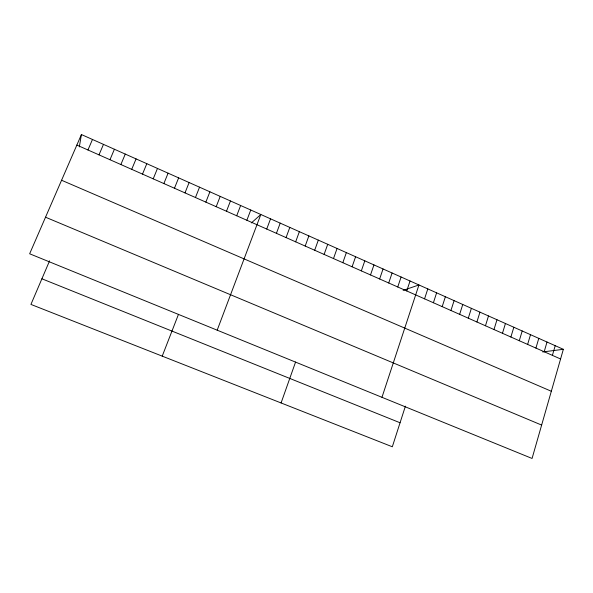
<?xml version="1.0" encoding="UTF-8"?>
<svg xmlns="http://www.w3.org/2000/svg" width="593" height="593" viewBox="0 0 593 593"><rect width="100%" height="100%" fill="white"/><g stroke="black" fill="none" stroke-linecap="round" stroke-linejoin="round"><path stroke-width="0.89" d="M79.329 146.901L81.419 134.544L563.35 349.314L532.069 458.456L29.65 253.782L81.419 134.544M552.402 355.377L555.204 345.682M544.189 351.738L547.013 342.035M535.924 348.091L538.785 338.366M527.629 344.414L530.513 334.674M519.283 340.73L522.196 330.968M510.892 337.017L513.835 327.247M502.464 333.288L505.436 323.504M493.991 329.545L496.986 319.738M485.467 325.772L488.499 315.95M476.905 321.984L479.959 312.148M468.292 318.182L471.383 308.33M459.642 314.349L462.762 304.483M450.939 310.502L454.09 300.621M442.193 306.64L445.373 296.737M405.412 406.153L392.321 446.774L30.932 304.417L49.582 260.846M433.401 302.749L436.611 292.831M424.558 298.842L427.805 288.902M381.974 397.31L418.947 284.959L403.151 290.362M406.739 290.955L410.045 280.993M397.755 286.982L401.09 277.005M388.719 282.994L392.092 272.995M379.639 278.977L383.048 268.963M370.514 274.937L373.953 264.908M361.337 270.882L364.806 260.831M352.101 266.798L355.607 256.732M342.828 262.692L346.364 252.611M281.082 402.951L295.581 362.026M333.496 258.57L337.069 248.467M324.112 254.419L327.721 244.309M314.683 250.246L318.322 240.113M305.195 246.051L308.871 235.903M295.655 241.833L299.369 231.67M286.063 237.593L289.814 227.416M276.42 233.331L280.207 223.131M266.724 229.039L270.549 218.824M217.186 330.182L260.831 214.496L251.358 222.938M246.866 220.262L250.765 210.011M236.703 215.763L240.639 205.497M226.482 211.241L230.455 200.96M162.223 356.134L178.486 314.32M216.193 206.698L220.211 196.394M205.853 202.124L209.907 191.806M195.453 197.521L199.544 187.188M184.986 192.895L189.123 182.54M174.461 188.24L178.641 177.87M163.868 183.556L168.093 173.171M153.216 178.849L157.479 168.442M142.505 174.105L146.812 163.683M131.72 169.339L136.071 158.902M120.876 164.543L125.271 154.084M109.972 159.725L114.405 149.243M98.994 154.869L103.478 144.373M87.949 149.985L92.478 139.474M542.691 351.945L563.35 349.314M41.903 278.792L400.06 422.765M45.528 217.208L541.631 425.077M61.568 180.25L551.327 391.261M76.845 145.07L560.578 358.987"/></g></svg>
